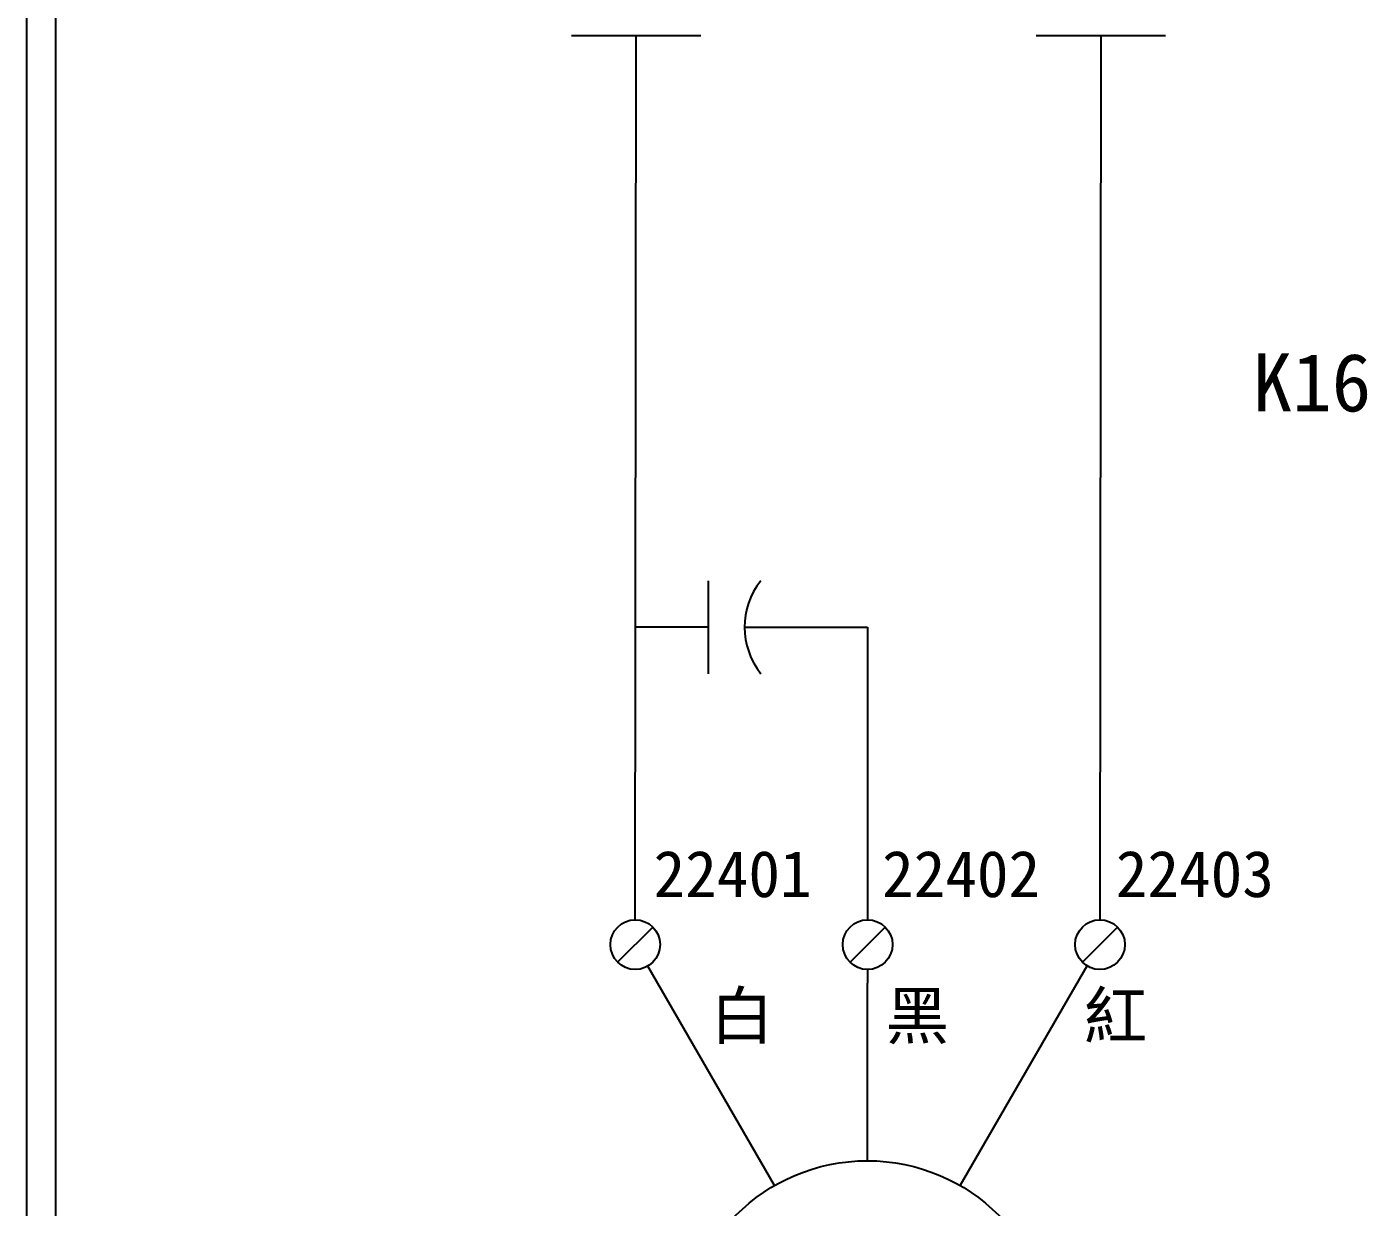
# Model space of a CAD drawing. Extents: x 10 to 297, y 3 to 207.
# Drawn here: x 10 to 67.7, y 45 to 95.8 of the extents above; entities that cross this region are included whole.
import ezdxf

# ---------------------------------------------------------------- set-up
doc = ezdxf.new("R2010")
doc.units = 0
doc.layers.get('0').update_dxf_attribs({"linetype": 'CONTINUOUS'})
doc.layers.add('圖框層', color=7, linetype='CONTINUOUS')
doc.layers.add('標尺寸層', color=3, linetype='CONTINUOUS')
doc.styles.add('STSL', font='kaiu.ttf')

msp = doc.modelspace()

# ---------------------------------------------------------------- linework, layer by layer
for p, q in [((36.187, 57.361), (36.224, 95.419)), ((56.224, 95.419), (56.188, 57.361)), ((39.343, 67.949), (39.343, 71.949)), ((39.343, 69.949), (36.196, 69.952)), ((40.893, 69.948), (46.187, 69.948)), ((36.944, 57.047), (35.429, 55.532)), ((46.944, 57.047), (45.429, 55.532)), ((56.944, 57.047), (55.429, 55.532)), ((42.175, 45.917), (36.722, 55.362)), ((46.175, 55.219), (46.175, 54.63)), ((50.175, 45.917), (55.634, 55.372)), ((46.175, 46.989), (46.175, 54.63))]:
    msp.add_line(p, q)
for centre, radius in [((36.187, 56.29), 1.071), ((46.187, 56.29), 1.071), ((56.187, 56.29), 1.071), ((46.175, 38.989), 8)]:
    msp.add_circle(centre, radius)
msp.add_arc((44.119, 69.953), 3.226, 141.77552, 218.40176)
at = {"layer": '圖框層', "color": 7}
for p, q in [((10, 3), (10, 206.969)), ((11.25, 4.25), (11.25, 205.719))]:
    msp.add_line(p, q, dxfattribs=at)
at = {"layer": '標尺寸層', "color": 7}
for p, q in [((33.44, 95.419), (39.008, 95.419)), ((53.44, 95.419), (59.008, 95.419)), ((46.187, 69.948), (46.187, 57.361))]:
    msp.add_line(p, q, dxfattribs=at)

# ---------------------------------------------------------------- texts
at = {"layer": '圖框層', "color": 4, "style": 'STSL'}
for s, height, p in [('K16', 2.5, (62.759, 79.237)), ('22401', 2, (36.975, 58.336)), ('22402', 2, (46.809, 58.336)), ('22403', 2, (56.869, 58.336)), ('白', 2, (39.415, 52.233)), ('黑', 2, (46.959, 52.233)), ('紅', 2, (55.492, 52.233))]:
    msp.add_text(s, height=height, dxfattribs=at).set_placement(p)

doc.saveas('drawing.dxf')
